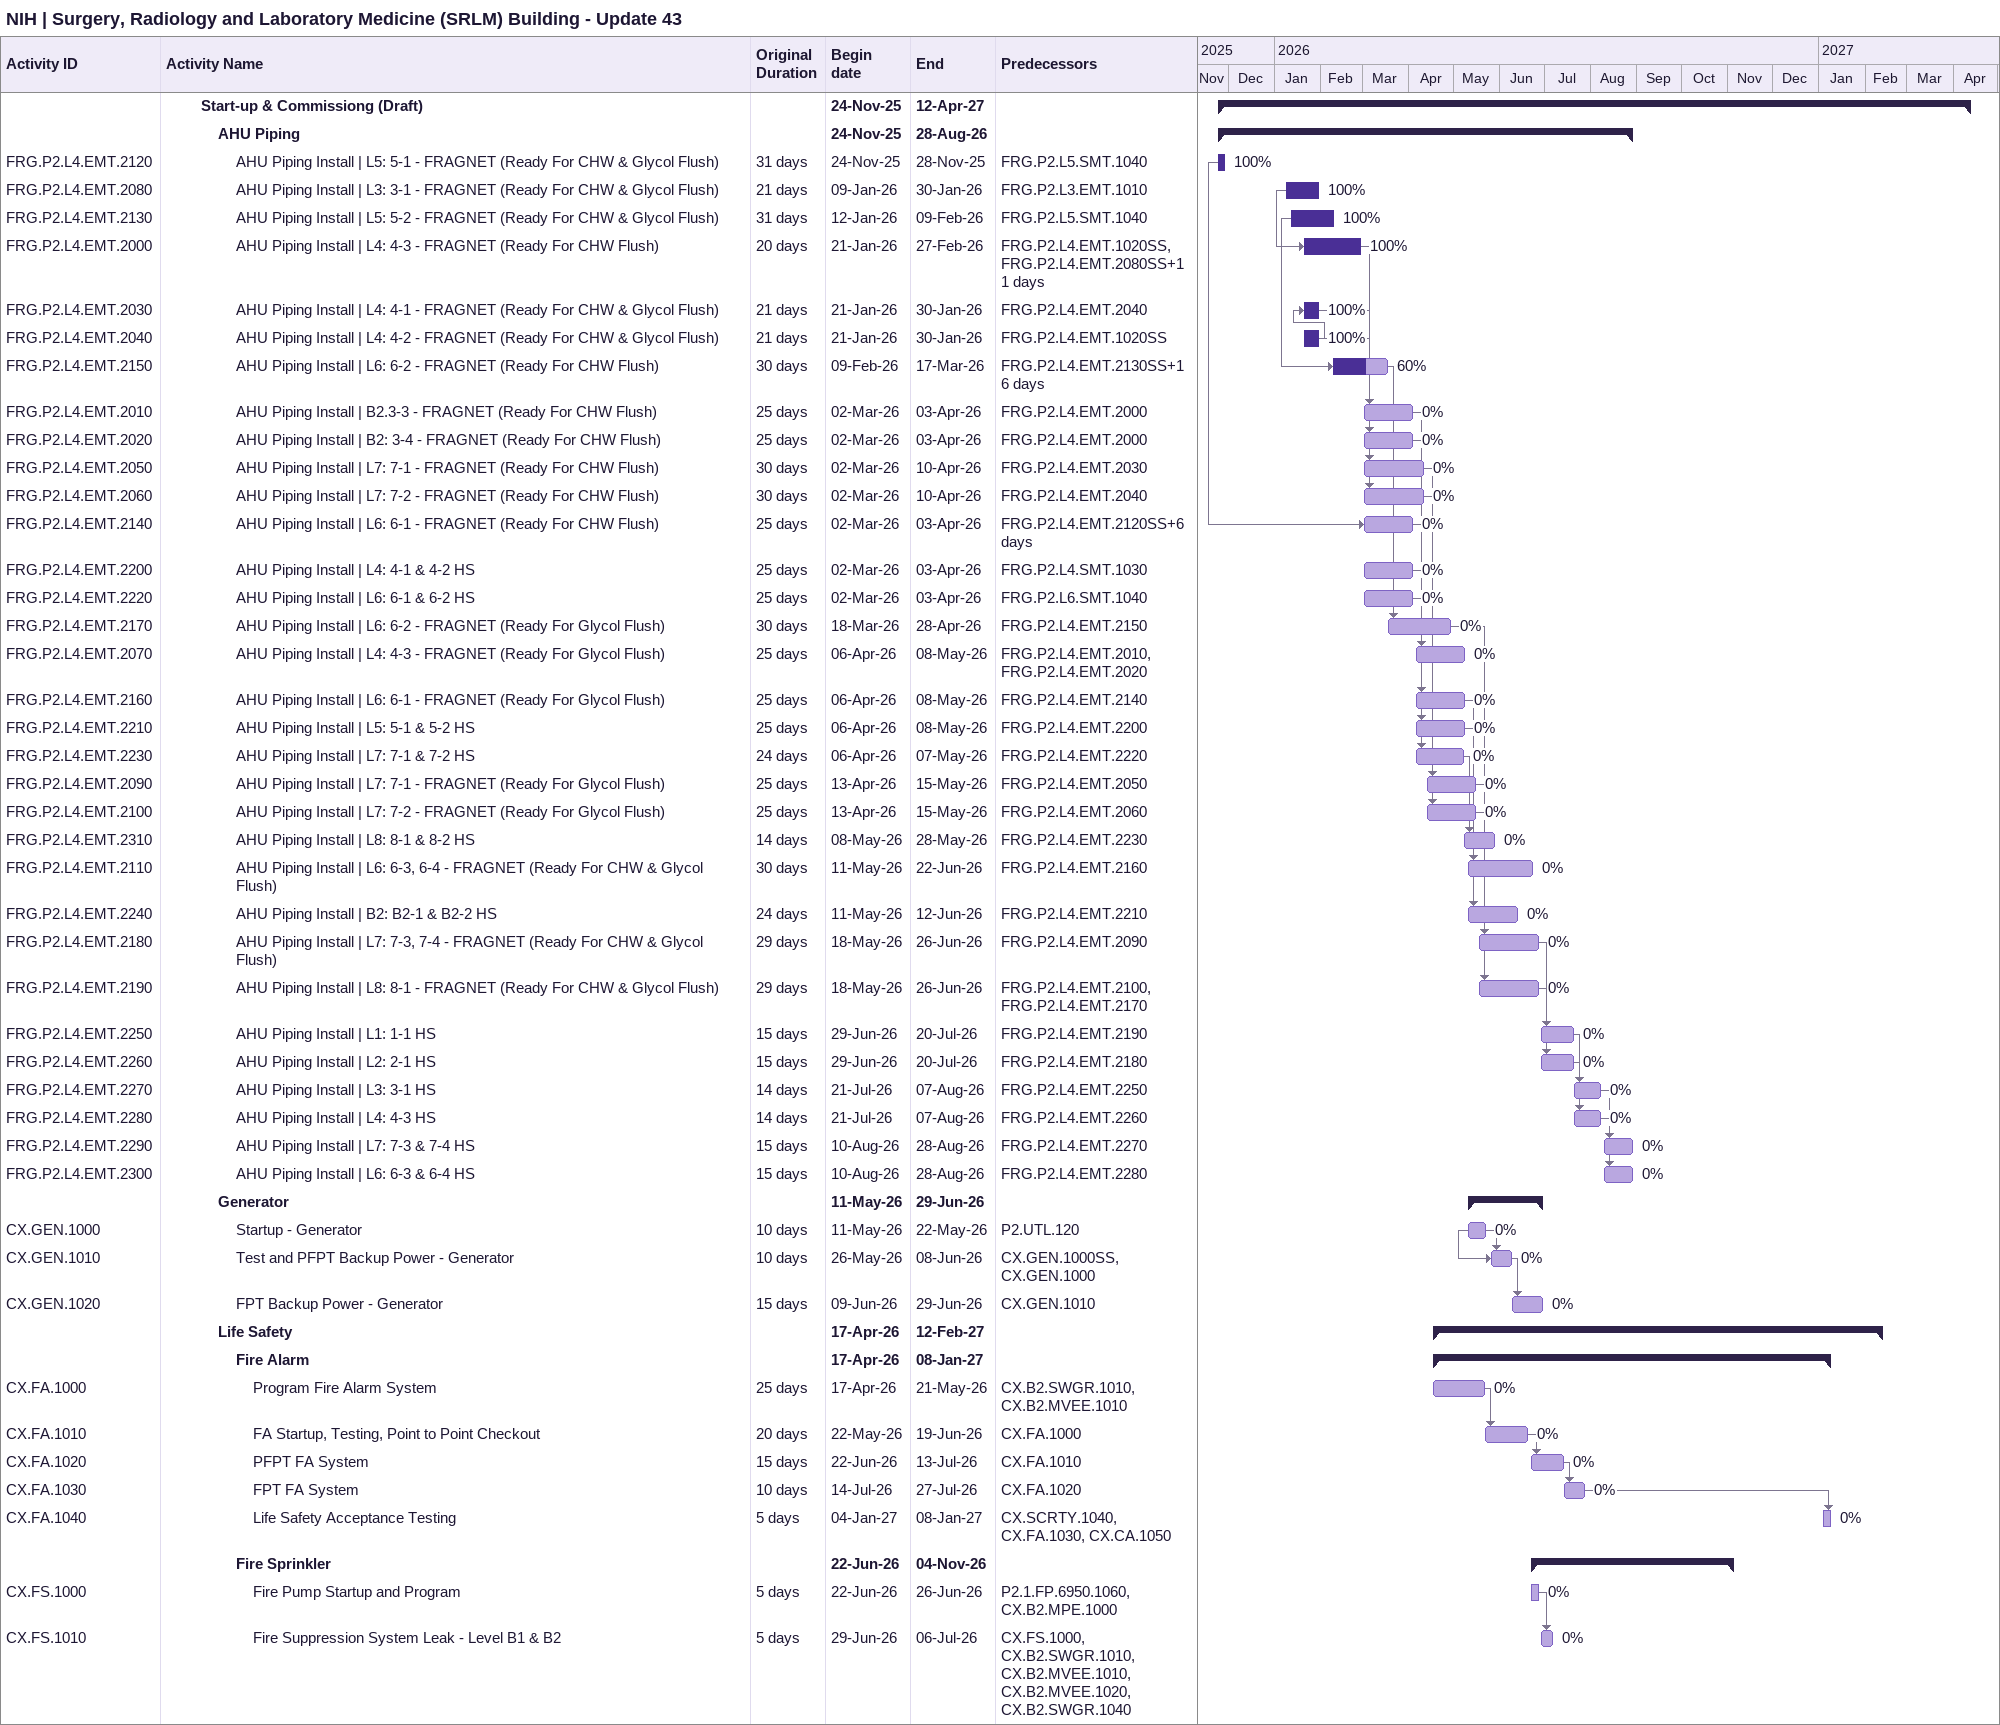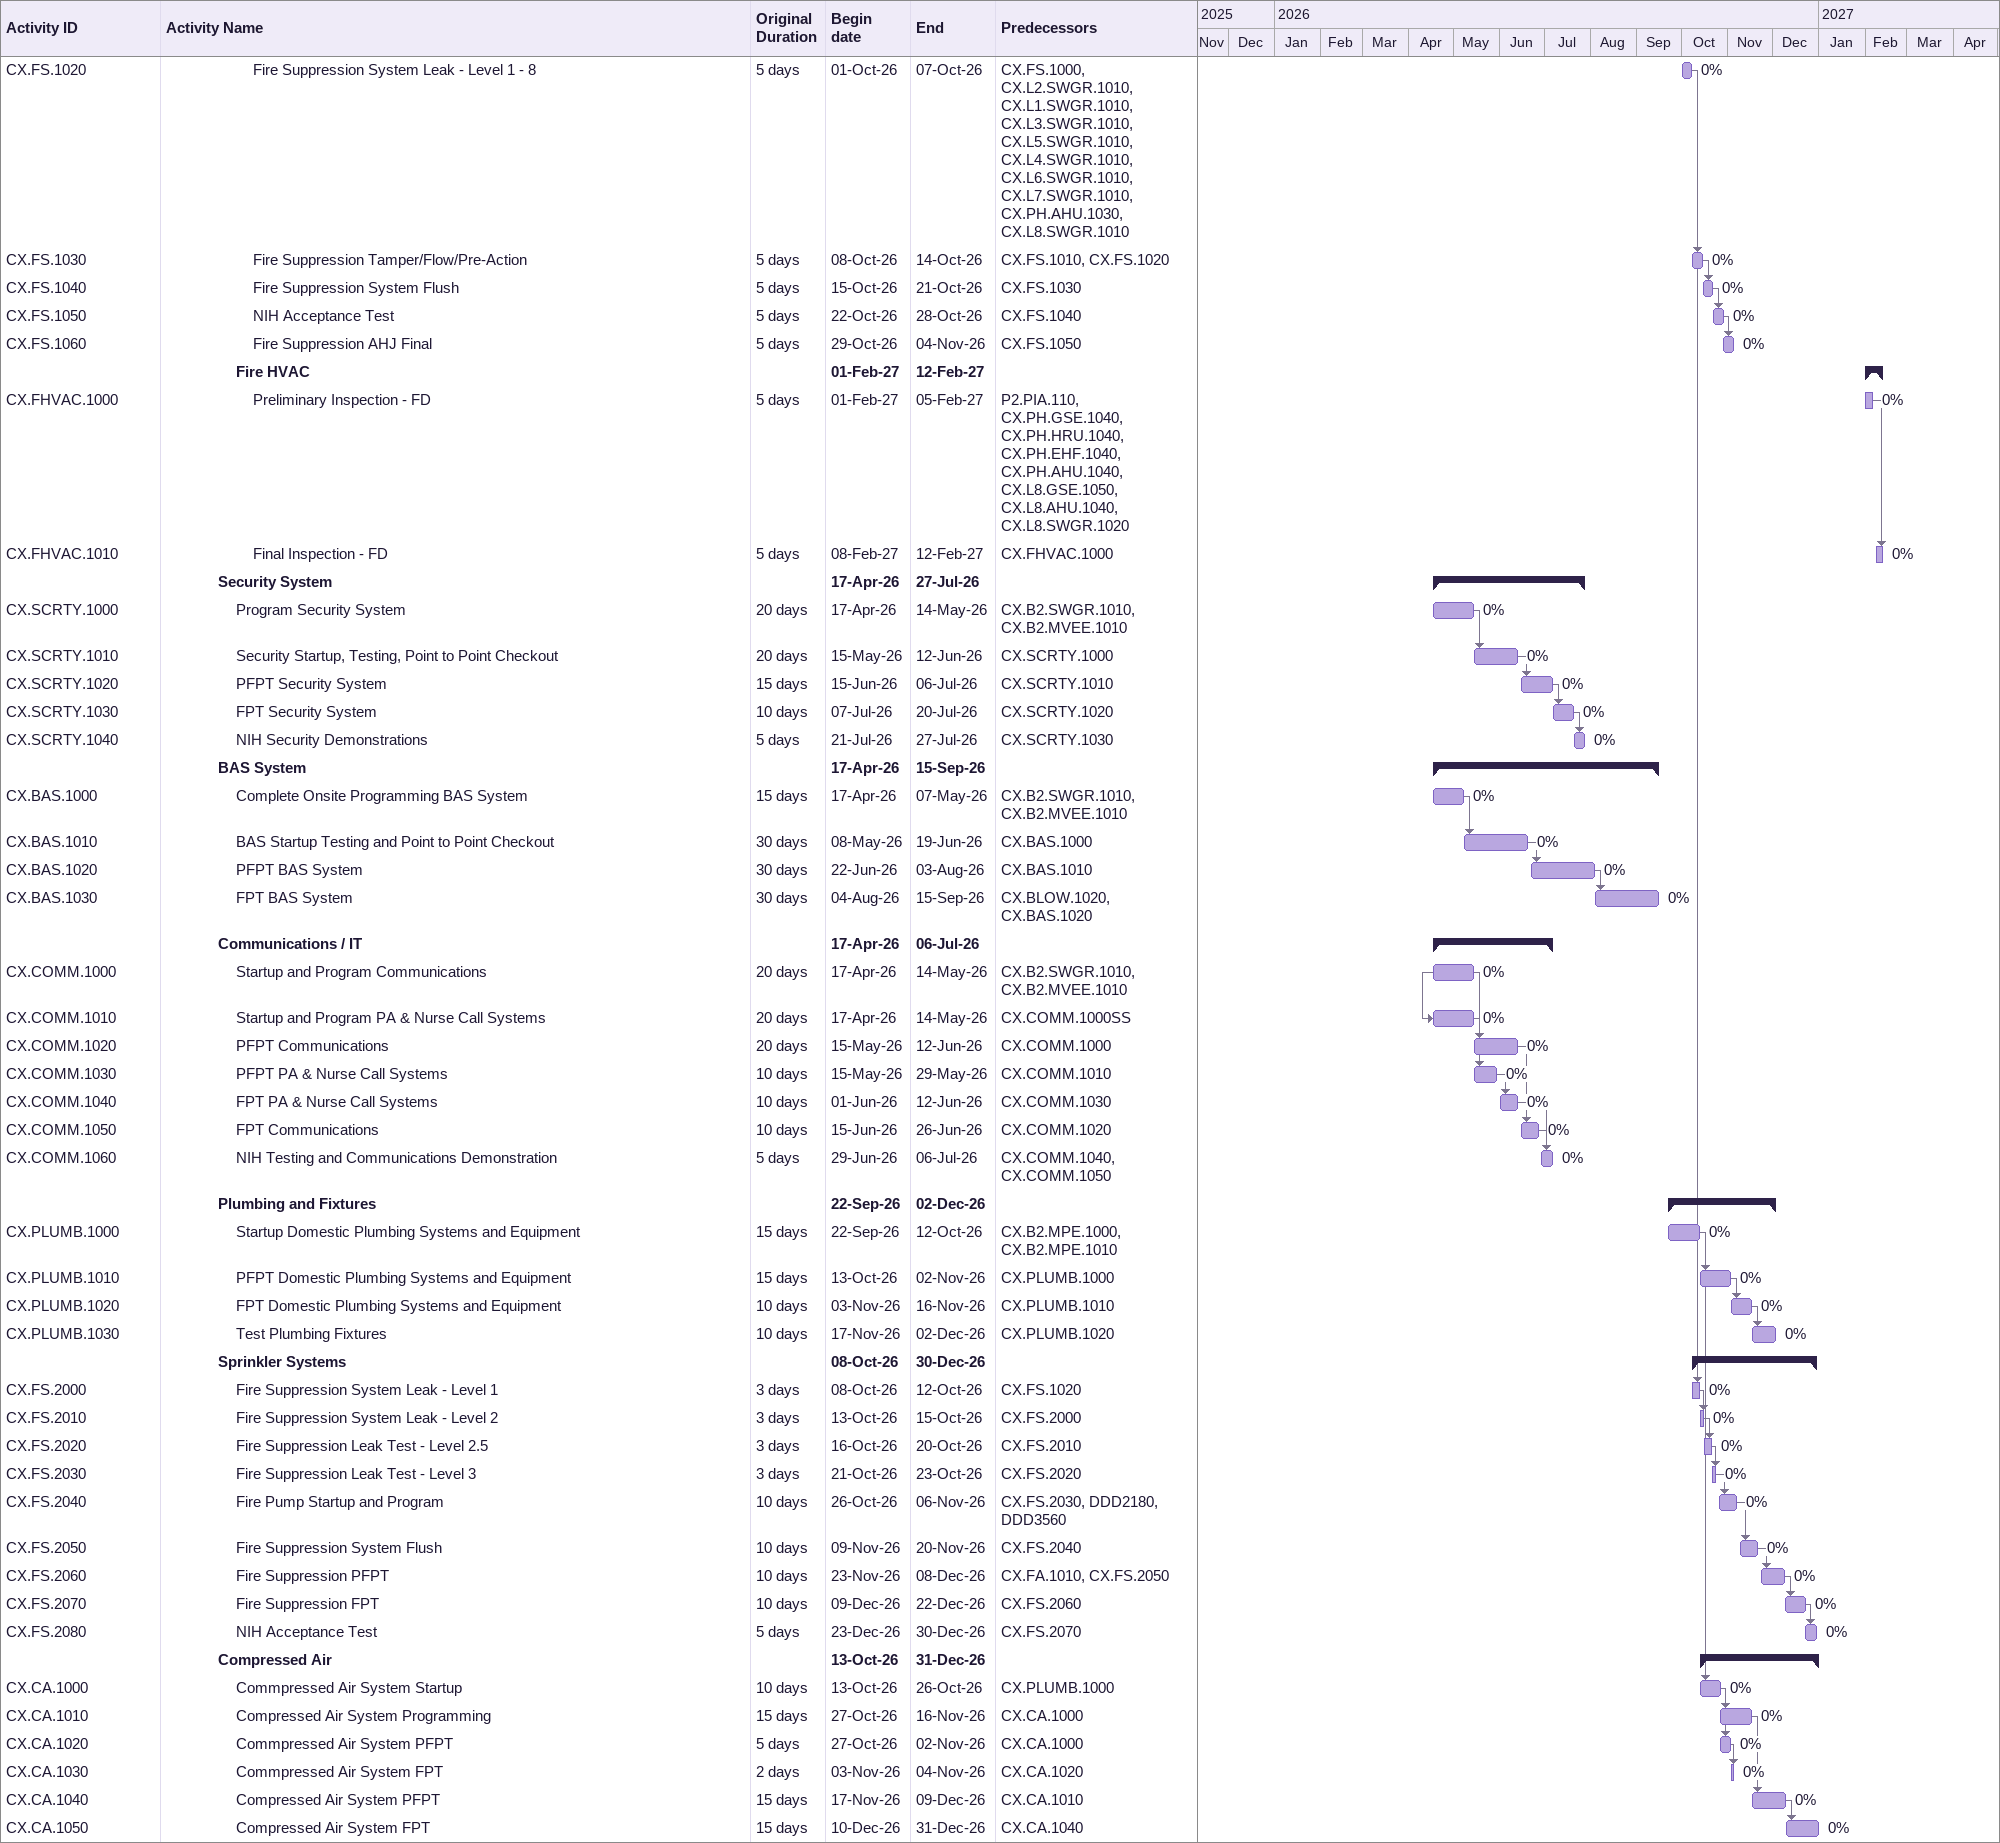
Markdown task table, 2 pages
NIH | Surgery, Radiology and Laboratory Medicine (SRLM) Building - Update 43

| ID | Level | Task | Original duration | Start | Finish | Predecessors | % complete |
|---|---|---|---|---|---|---|---|
|  | 3 | **Start-up & Commissiong (Draft)** |  | 2025-11-24 | 2027-04-12 |  |  |
|  | 4 | **AHU Piping** |  | 2025-11-24 | 2026-08-28 |  |  |
| FRG.P2.L4.EMT.2120 | 5 | AHU Piping Install \| L5: 5-1 - FRAGNET (Ready For CHW & Glycol Flush) | 31d | 2025-11-24 | 2025-11-28 | FRG.P2.L5.SMT.1040 | 100 |
| FRG.P2.L4.EMT.2080 | 5 | AHU Piping Install \| L3: 3-1 - FRAGNET (Ready For CHW & Glycol Flush) | 21d | 2026-01-09 | 2026-01-30 | FRG.P2.L3.EMT.1010 | 100 |
| FRG.P2.L4.EMT.2130 | 5 | AHU Piping Install \| L5: 5-2 - FRAGNET (Ready For CHW & Glycol Flush) | 31d | 2026-01-12 | 2026-02-09 | FRG.P2.L5.SMT.1040 | 100 |
| FRG.P2.L4.EMT.2000 | 5 | AHU Piping Install \| L4: 4-3 - FRAGNET (Ready For CHW Flush) | 20d | 2026-01-21 | 2026-02-27 | FRG.P2.L4.EMT.1020SS, FRG.P2.L4.EMT.2080SS+11d | 100 |
| FRG.P2.L4.EMT.2030 | 5 | AHU Piping Install \| L4: 4-1 - FRAGNET (Ready For CHW & Glycol Flush) | 21d | 2026-01-21 | 2026-01-30 | FRG.P2.L4.EMT.2040 | 100 |
| FRG.P2.L4.EMT.2040 | 5 | AHU Piping Install \| L4: 4-2 - FRAGNET (Ready For CHW & Glycol Flush) | 21d | 2026-01-21 | 2026-01-30 | FRG.P2.L4.EMT.1020SS | 100 |
| FRG.P2.L4.EMT.2150 | 5 | AHU Piping Install \| L6: 6-2 - FRAGNET (Ready For CHW Flush) | 30d | 2026-02-09 | 2026-03-17 | FRG.P2.L4.EMT.2130SS+16d | 60 |
| FRG.P2.L4.EMT.2010 | 5 | AHU Piping Install \| B2.3-3 - FRAGNET (Ready For CHW Flush) | 25d | 2026-03-02 | 2026-04-03 | FRG.P2.L4.EMT.2000 | 0 |
| FRG.P2.L4.EMT.2020 | 5 | AHU Piping Install \| B2: 3-4 - FRAGNET (Ready For CHW Flush) | 25d | 2026-03-02 | 2026-04-03 | FRG.P2.L4.EMT.2000 | 0 |
| FRG.P2.L4.EMT.2050 | 5 | AHU Piping Install \| L7: 7-1 - FRAGNET (Ready For CHW Flush) | 30d | 2026-03-02 | 2026-04-10 | FRG.P2.L4.EMT.2030 | 0 |
| FRG.P2.L4.EMT.2060 | 5 | AHU Piping Install \| L7: 7-2 - FRAGNET (Ready For CHW Flush) | 30d | 2026-03-02 | 2026-04-10 | FRG.P2.L4.EMT.2040 | 0 |
| FRG.P2.L4.EMT.2140 | 5 | AHU Piping Install \| L6: 6-1 - FRAGNET (Ready For CHW Flush) | 25d | 2026-03-02 | 2026-04-03 | FRG.P2.L4.EMT.2120SS+6d | 0 |
| FRG.P2.L4.EMT.2200 | 5 | AHU Piping Install \| L4: 4-1 & 4-2 HS | 25d | 2026-03-02 | 2026-04-03 | FRG.P2.L4.SMT.1030 | 0 |
| FRG.P2.L4.EMT.2220 | 5 | AHU Piping Install \| L6: 6-1 & 6-2 HS | 25d | 2026-03-02 | 2026-04-03 | FRG.P2.L6.SMT.1040 | 0 |
| FRG.P2.L4.EMT.2170 | 5 | AHU Piping Install \| L6: 6-2 - FRAGNET (Ready For Glycol Flush) | 30d | 2026-03-18 | 2026-04-28 | FRG.P2.L4.EMT.2150 | 0 |
| FRG.P2.L4.EMT.2070 | 5 | AHU Piping Install \| L4: 4-3 - FRAGNET (Ready For Glycol Flush) | 25d | 2026-04-06 | 2026-05-08 | FRG.P2.L4.EMT.2010, FRG.P2.L4.EMT.2020 | 0 |
| FRG.P2.L4.EMT.2160 | 5 | AHU Piping Install \| L6: 6-1 - FRAGNET (Ready For Glycol Flush) | 25d | 2026-04-06 | 2026-05-08 | FRG.P2.L4.EMT.2140 | 0 |
| FRG.P2.L4.EMT.2210 | 5 | AHU Piping Install \| L5: 5-1 & 5-2 HS | 25d | 2026-04-06 | 2026-05-08 | FRG.P2.L4.EMT.2200 | 0 |
| FRG.P2.L4.EMT.2230 | 5 | AHU Piping Install \| L7: 7-1 & 7-2 HS | 24d | 2026-04-06 | 2026-05-07 | FRG.P2.L4.EMT.2220 | 0 |
| FRG.P2.L4.EMT.2090 | 5 | AHU Piping Install \| L7: 7-1 - FRAGNET (Ready For Glycol Flush) | 25d | 2026-04-13 | 2026-05-15 | FRG.P2.L4.EMT.2050 | 0 |
| FRG.P2.L4.EMT.2100 | 5 | AHU Piping Install \| L7: 7-2 - FRAGNET (Ready For Glycol Flush) | 25d | 2026-04-13 | 2026-05-15 | FRG.P2.L4.EMT.2060 | 0 |
| FRG.P2.L4.EMT.2310 | 5 | AHU Piping Install \| L8: 8-1 & 8-2 HS | 14d | 2026-05-08 | 2026-05-28 | FRG.P2.L4.EMT.2230 | 0 |
| FRG.P2.L4.EMT.2110 | 5 | AHU Piping Install \| L6: 6-3, 6-4 - FRAGNET (Ready For CHW & Glycol Flush) | 30d | 2026-05-11 | 2026-06-22 | FRG.P2.L4.EMT.2160 | 0 |
| FRG.P2.L4.EMT.2240 | 5 | AHU Piping Install \| B2: B2-1 & B2-2 HS | 24d | 2026-05-11 | 2026-06-12 | FRG.P2.L4.EMT.2210 | 0 |
| FRG.P2.L4.EMT.2180 | 5 | AHU Piping Install \| L7: 7-3, 7-4 - FRAGNET (Ready For CHW & Glycol Flush) | 29d | 2026-05-18 | 2026-06-26 | FRG.P2.L4.EMT.2090 | 0 |
| FRG.P2.L4.EMT.2190 | 5 | AHU Piping Install \| L8: 8-1 - FRAGNET (Ready For CHW & Glycol Flush) | 29d | 2026-05-18 | 2026-06-26 | FRG.P2.L4.EMT.2100, FRG.P2.L4.EMT.2170 | 0 |
| FRG.P2.L4.EMT.2250 | 5 | AHU Piping Install \| L1: 1-1 HS | 15d | 2026-06-29 | 2026-07-20 | FRG.P2.L4.EMT.2190 | 0 |
| FRG.P2.L4.EMT.2260 | 5 | AHU Piping Install \| L2: 2-1 HS | 15d | 2026-06-29 | 2026-07-20 | FRG.P2.L4.EMT.2180 | 0 |
| FRG.P2.L4.EMT.2270 | 5 | AHU Piping Install \| L3: 3-1 HS | 14d | 2026-07-21 | 2026-08-07 | FRG.P2.L4.EMT.2250 | 0 |
| FRG.P2.L4.EMT.2280 | 5 | AHU Piping Install \| L4: 4-3 HS | 14d | 2026-07-21 | 2026-08-07 | FRG.P2.L4.EMT.2260 | 0 |
| FRG.P2.L4.EMT.2290 | 5 | AHU Piping Install \| L7: 7-3 & 7-4 HS | 15d | 2026-08-10 | 2026-08-28 | FRG.P2.L4.EMT.2270 | 0 |
| FRG.P2.L4.EMT.2300 | 5 | AHU Piping Install \| L6: 6-3 & 6-4 HS | 15d | 2026-08-10 | 2026-08-28 | FRG.P2.L4.EMT.2280 | 0 |
|  | 4 | **Generator** |  | 2026-05-11 | 2026-06-29 |  |  |
| CX.GEN.1000 | 5 | Startup - Generator | 10d | 2026-05-11 | 2026-05-22 | P2.UTL.120 | 0 |
| CX.GEN.1010 | 5 | Test and PFPT Backup Power - Generator | 10d | 2026-05-26 | 2026-06-08 | CX.GEN.1000SS, CX.GEN.1000 | 0 |
| CX.GEN.1020 | 5 | FPT Backup Power - Generator | 15d | 2026-06-09 | 2026-06-29 | CX.GEN.1010 | 0 |
|  | 4 | **Life Safety** |  | 2026-04-17 | 2027-02-12 |  |  |
|  | 5 | **Fire Alarm** |  | 2026-04-17 | 2027-01-08 |  |  |
| CX.FA.1000 | 6 | Program Fire Alarm System | 25d | 2026-04-17 | 2026-05-21 | CX.B2.SWGR.1010, CX.B2.MVEE.1010 | 0 |
| CX.FA.1010 | 6 | FA Startup, Testing, Point to Point Checkout | 20d | 2026-05-22 | 2026-06-19 | CX.FA.1000 | 0 |
| CX.FA.1020 | 6 | PFPT FA System | 15d | 2026-06-22 | 2026-07-13 | CX.FA.1010 | 0 |
| CX.FA.1030 | 6 | FPT FA System | 10d | 2026-07-14 | 2026-07-27 | CX.FA.1020 | 0 |
| CX.FA.1040 | 6 | Life Safety Acceptance Testing | 5d | 2027-01-04 | 2027-01-08 | CX.SCRTY.1040, CX.FA.1030, CX.CA.1050 | 0 |
|  | 5 | **Fire Sprinkler** |  | 2026-06-22 | 2026-11-04 |  |  |
| CX.FS.1000 | 6 | Fire Pump Startup and Program | 5d | 2026-06-22 | 2026-06-26 | P2.1.FP.6950.1060, CX.B2.MPE.1000 | 0 |
| CX.FS.1010 | 6 | Fire Suppression System Leak - Level B1 & B2 | 5d | 2026-06-29 | 2026-07-06 | CX.FS.1000, CX.B2.SWGR.1010, CX.B2.MVEE.1010, CX.B2.MVEE.1020, CX.B2.SWGR.1040 | 0 |
| CX.FS.1020 | 6 | Fire Suppression System Leak - Level 1 - 8 | 5d | 2026-10-01 | 2026-10-07 | CX.FS.1000, CX.L2.SWGR.1010, CX.L1.SWGR.1010, CX.L3.SWGR.1010, CX.L5.SWGR.1010, CX.L4.SWGR.1010, CX.L6.SWGR.1010, CX.L7.SWGR.1010, CX.PH.AHU.1030, CX.L8.SWGR.1010 | 0 |
| CX.FS.1030 | 6 | Fire Suppression Tamper/Flow/Pre-Action | 5d | 2026-10-08 | 2026-10-14 | CX.FS.1010, CX.FS.1020 | 0 |
| CX.FS.1040 | 6 | Fire Suppression System Flush | 5d | 2026-10-15 | 2026-10-21 | CX.FS.1030 | 0 |
| CX.FS.1050 | 6 | NIH Acceptance Test | 5d | 2026-10-22 | 2026-10-28 | CX.FS.1040 | 0 |
| CX.FS.1060 | 6 | Fire Suppression AHJ Final | 5d | 2026-10-29 | 2026-11-04 | CX.FS.1050 | 0 |
|  | 5 | **Fire HVAC** |  | 2027-02-01 | 2027-02-12 |  |  |
| CX.FHVAC.1000 | 6 | Preliminary Inspection - FD | 5d | 2027-02-01 | 2027-02-05 | P2.PIA.110, CX.PH.GSE.1040, CX.PH.HRU.1040, CX.PH.EHF.1040, CX.PH.AHU.1040, CX.L8.GSE.1050, CX.L8.AHU.1040, CX.L8.SWGR.1020 | 0 |
| CX.FHVAC.1010 | 6 | Final Inspection - FD | 5d | 2027-02-08 | 2027-02-12 | CX.FHVAC.1000 | 0 |
|  | 4 | **Security System** |  | 2026-04-17 | 2026-07-27 |  |  |
| CX.SCRTY.1000 | 5 | Program Security System | 20d | 2026-04-17 | 2026-05-14 | CX.B2.SWGR.1010, CX.B2.MVEE.1010 | 0 |
| CX.SCRTY.1010 | 5 | Security Startup, Testing, Point to Point Checkout | 20d | 2026-05-15 | 2026-06-12 | CX.SCRTY.1000 | 0 |
| CX.SCRTY.1020 | 5 | PFPT Security System | 15d | 2026-06-15 | 2026-07-06 | CX.SCRTY.1010 | 0 |
| CX.SCRTY.1030 | 5 | FPT Security System | 10d | 2026-07-07 | 2026-07-20 | CX.SCRTY.1020 | 0 |
| CX.SCRTY.1040 | 5 | NIH Security Demonstrations | 5d | 2026-07-21 | 2026-07-27 | CX.SCRTY.1030 | 0 |
|  | 4 | **BAS System** |  | 2026-04-17 | 2026-09-15 |  |  |
| CX.BAS.1000 | 5 | Complete Onsite Programming BAS System | 15d | 2026-04-17 | 2026-05-07 | CX.B2.SWGR.1010, CX.B2.MVEE.1010 | 0 |
| CX.BAS.1010 | 5 | BAS Startup Testing and Point to Point Checkout | 30d | 2026-05-08 | 2026-06-19 | CX.BAS.1000 | 0 |
| CX.BAS.1020 | 5 | PFPT BAS System | 30d | 2026-06-22 | 2026-08-03 | CX.BAS.1010 | 0 |
| CX.BAS.1030 | 5 | FPT BAS System | 30d | 2026-08-04 | 2026-09-15 | CX.BLOW.1020, CX.BAS.1020 | 0 |
|  | 4 | **Communications / IT** |  | 2026-04-17 | 2026-07-06 |  |  |
| CX.COMM.1000 | 5 | Startup and Program Communications | 20d | 2026-04-17 | 2026-05-14 | CX.B2.SWGR.1010, CX.B2.MVEE.1010 | 0 |
| CX.COMM.1010 | 5 | Startup and Program PA & Nurse Call Systems | 20d | 2026-04-17 | 2026-05-14 | CX.COMM.1000SS | 0 |
| CX.COMM.1020 | 5 | PFPT Communications | 20d | 2026-05-15 | 2026-06-12 | CX.COMM.1000 | 0 |
| CX.COMM.1030 | 5 | PFPT PA & Nurse Call Systems | 10d | 2026-05-15 | 2026-05-29 | CX.COMM.1010 | 0 |
| CX.COMM.1040 | 5 | FPT PA & Nurse Call Systems | 10d | 2026-06-01 | 2026-06-12 | CX.COMM.1030 | 0 |
| CX.COMM.1050 | 5 | FPT Communications | 10d | 2026-06-15 | 2026-06-26 | CX.COMM.1020 | 0 |
| CX.COMM.1060 | 5 | NIH Testing and Communications Demonstration | 5d | 2026-06-29 | 2026-07-06 | CX.COMM.1040, CX.COMM.1050 | 0 |
|  | 4 | **Plumbing and Fixtures** |  | 2026-09-22 | 2026-12-02 |  |  |
| CX.PLUMB.1000 | 5 | Startup Domestic Plumbing Systems and Equipment | 15d | 2026-09-22 | 2026-10-12 | CX.B2.MPE.1000, CX.B2.MPE.1010 | 0 |
| CX.PLUMB.1010 | 5 | PFPT Domestic Plumbing Systems and Equipment | 15d | 2026-10-13 | 2026-11-02 | CX.PLUMB.1000 | 0 |
| CX.PLUMB.1020 | 5 | FPT Domestic Plumbing Systems and Equipment | 10d | 2026-11-03 | 2026-11-16 | CX.PLUMB.1010 | 0 |
| CX.PLUMB.1030 | 5 | Test Plumbing Fixtures | 10d | 2026-11-17 | 2026-12-02 | CX.PLUMB.1020 | 0 |
|  | 4 | **Sprinkler Systems** |  | 2026-10-08 | 2026-12-30 |  |  |
| CX.FS.2000 | 5 | Fire Suppression System Leak - Level 1 | 3d | 2026-10-08 | 2026-10-12 | CX.FS.1020 | 0 |
| CX.FS.2010 | 5 | Fire Suppression System Leak - Level 2 | 3d | 2026-10-13 | 2026-10-15 | CX.FS.2000 | 0 |
| CX.FS.2020 | 5 | Fire Suppression Leak Test - Level 2.5 | 3d | 2026-10-16 | 2026-10-20 | CX.FS.2010 | 0 |
| CX.FS.2030 | 5 | Fire Suppression Leak Test - Level 3 | 3d | 2026-10-21 | 2026-10-23 | CX.FS.2020 | 0 |
| CX.FS.2040 | 5 | Fire Pump Startup and Program | 10d | 2026-10-26 | 2026-11-06 | CX.FS.2030, DDD2180, DDD3560 | 0 |
| CX.FS.2050 | 5 | Fire Suppression System Flush | 10d | 2026-11-09 | 2026-11-20 | CX.FS.2040 | 0 |
| CX.FS.2060 | 5 | Fire Suppression PFPT | 10d | 2026-11-23 | 2026-12-08 | CX.FA.1010, CX.FS.2050 | 0 |
| CX.FS.2070 | 5 | Fire Suppression FPT | 10d | 2026-12-09 | 2026-12-22 | CX.FS.2060 | 0 |
| CX.FS.2080 | 5 | NIH Acceptance Test | 5d | 2026-12-23 | 2026-12-30 | CX.FS.2070 | 0 |
|  | 4 | **Compressed Air** |  | 2026-10-13 | 2026-12-31 |  |  |
| CX.CA.1000 | 5 | Commpressed Air System Startup | 10d | 2026-10-13 | 2026-10-26 | CX.PLUMB.1000 | 0 |
| CX.CA.1010 | 5 | Compressed Air System Programming | 15d | 2026-10-27 | 2026-11-16 | CX.CA.1000 | 0 |
| CX.CA.1020 | 5 | Commpressed Air System PFPT | 5d | 2026-10-27 | 2026-11-02 | CX.CA.1000 | 0 |
| CX.CA.1030 | 5 | Commpressed Air System FPT | 2d | 2026-11-03 | 2026-11-04 | CX.CA.1020 | 0 |
| CX.CA.1040 | 5 | Compressed Air System PFPT | 15d | 2026-11-17 | 2026-12-09 | CX.CA.1010 | 0 |
| CX.CA.1050 | 5 | Compressed Air System FPT | 15d | 2026-12-10 | 2026-12-31 | CX.CA.1040 | 0 |
